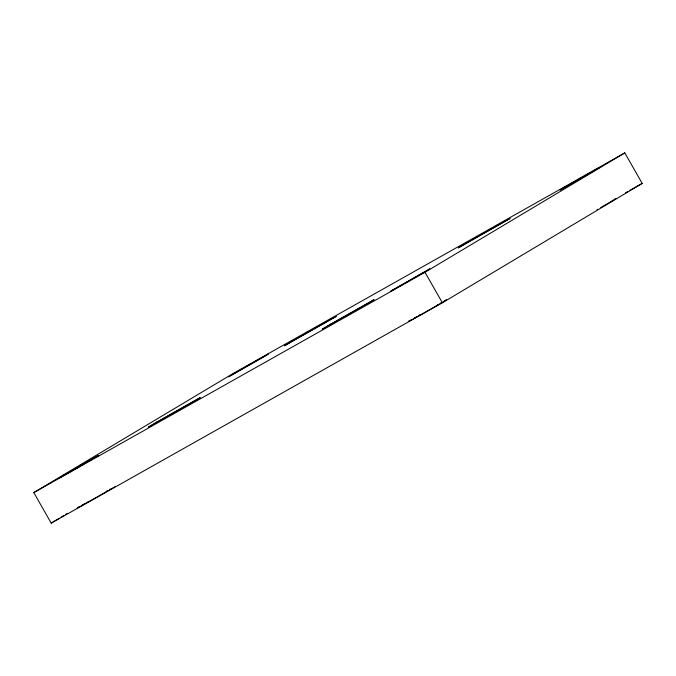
<?xml version="1.0" encoding="UTF-8"?>
<svg xmlns="http://www.w3.org/2000/svg" width="676" height="676" viewBox="0 0 676 676"><rect width="100%" height="100%" fill="white"/><g stroke="black" fill="none" stroke-linecap="round" stroke-linejoin="round"><path stroke-width="1.01" d="M268.034 354.224L264.992 356.1M408.541 321.413L411.109 320.137M77.157 508.048L79.895 506.679M616.377 198.381L615.557 198.888M408.65 321.337L409.512 320.804M115.41 486.34L114.523 486.889M77.419 507.879L78.399 507.279M446.591 299.831L445.797 300.313M615.337 199.023L614.29 199.648M597.449 168.814L599.325 167.631L560.024 190.024L597.178 168.975M78.653 507.135L79.506 506.62M409.986 320.525L410.822 320.027M445.552 300.465L443.726 301.547M33.8 492.601L233.617 373.22L624.801 152.894L642.2 183.399L442.383 302.78L51.199 523.106L33.8 492.601L424.984 272.284L624.801 152.894M51.199 523.106L59.336 518.247M61.144 517.165L63.857 515.543M65.665 514.461L67.473 513.38M113.188 487.692L112.529 488.072M613.977 199.834L613.318 200.223M264.291 356.505L231.893 374.986M111.81 488.495L111.033 488.959M612.202 200.882L612.963 200.434M443.363 301.758L442.594 302.214M611.805 201.118L610.96 201.609M82.066 505.116L82.928 504.609M110.627 489.196L109.309 489.965M610.056 202.141L610.512 201.87M442.188 302.451L438.969 304.327M83.385 504.347L83.849 504.076M107.873 490.801L108.363 490.514M608.611 202.977L609.583 202.411M414.641 317.779L415.106 317.509M84.813 503.51L85.311 503.223M107.374 491.089L105.27 492.305M607.589 203.569L608.104 203.273M416.061 316.951L416.56 316.664M437.947 304.918L438.462 304.614M87.964 501.685L88.531 501.364M104.721 492.627L103.022 493.598M605.417 204.82L605.975 204.498M606.524 204.186L607.056 203.873M419.196 315.134L419.754 314.813M437.414 305.222L429.885 309.557M601.936 206.822L602.536 206.484M101.856 494.274L102.448 493.936M603.127 206.146L603.71 205.808M604.285 205.479L604.859 205.149M600.736 207.515L601.336 207.169M100.673 494.95L101.265 494.612M100.073 495.297L98.248 496.336M80.241 466.187L59.463 477.78L98.459 455.514L80.106 465.722M597.043 209.628L597.66 209.273M97.64 496.683L87.542 502.42M429.277 309.904L423.784 313.03M423.184 313.368L417.548 316.554M625.672 192.702L627.505 191.671M629.348 190.64L642.2 183.399M437.457 304.732L437.989 304.437M106.225 491.291L106.749 490.996M417.024 316.841L414.16 318.447M87.001 502.724L80.233 506.493M440.921 302.789L441.369 302.544M109.656 489.365L110.095 489.12M413.729 318.683L411.439 319.951M231.217 375.349L228.471 376.794L268.026 354.207M444.419 300.854L445.028 300.524M614.29 199.386L614.856 199.082M445.814 300.102L446.43 299.764M615.566 198.702L616.106 198.414M424.984 272.284L442.383 302.78M390.863 291.102L429.885 268.854L390.905 291.069M156.807 422.086L148.483 427.063L200.273 397.606L156.807 422.086M292.793 340.839L284.469 345.816L336.259 316.36L292.793 340.839M330.665 324.167L322.342 329.136L374.132 299.688L330.665 324.167M466.651 242.921L458.328 247.889L510.118 218.433L466.651 242.921"/></g></svg>
